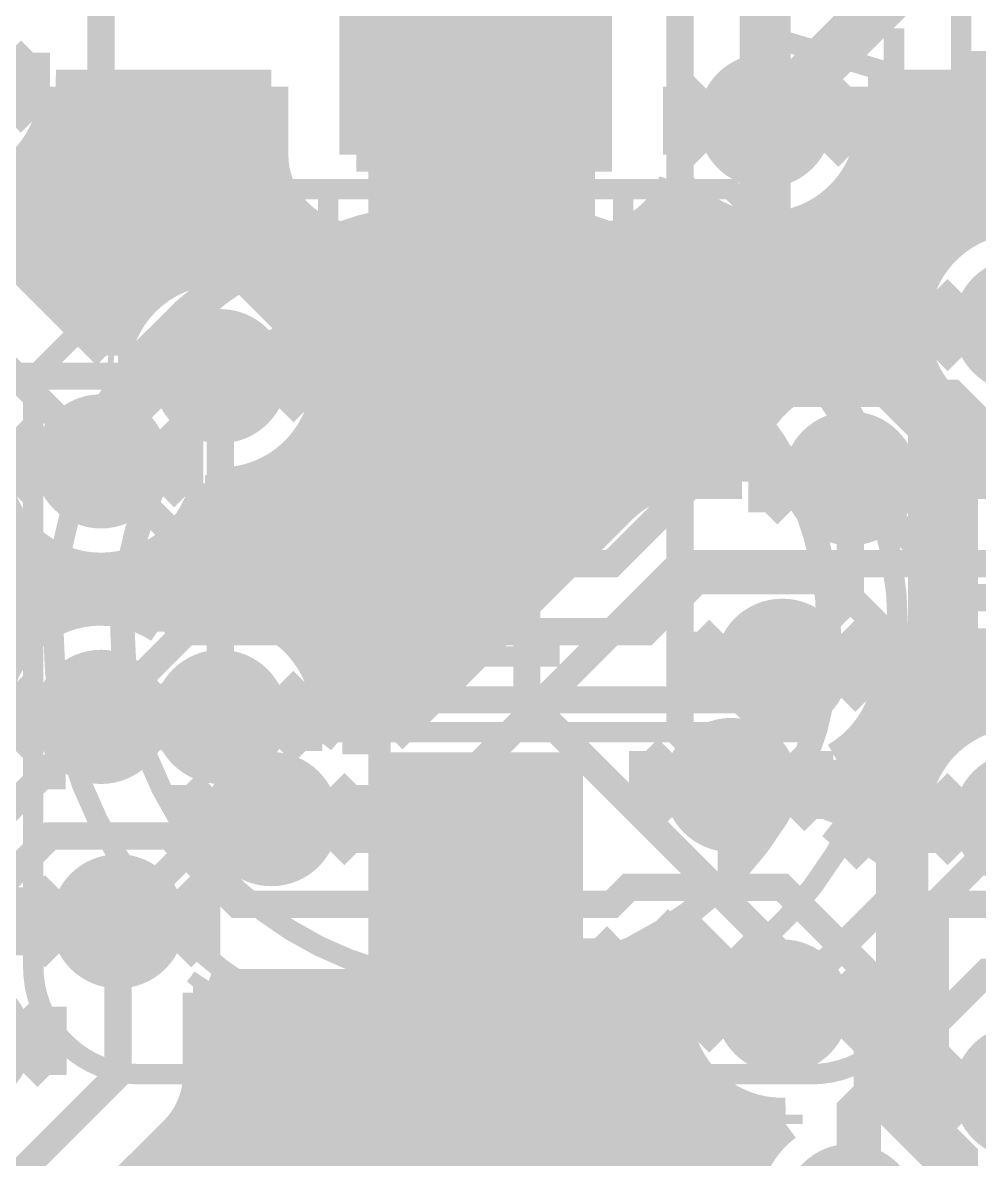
# Model space of a CAD drawing. Extents: x -10 to 131, y -93 to 209.
# Drawn here: x 11.23 to 18.36, y 22.74 to 31.21 of the extents above; entities that cross this region are included whole.
import ezdxf

# ---------------------------------------------------------------- set-up
doc = ezdxf.new("R2010")
doc.units = 0
doc.header["$MEASUREMENT"] = 0
doc.layers.get('0').update_dxf_attribs({"linetype": 'CONTINUOUS'})
for name, color, linetype in [('22-303-0_ASB', 7, 'CONTINUOUS'), ('22-303-0_AST', 7, 'CONTINUOUS'), ('22-303-0_BOT', 2, 'CONTINUOUS'), ('22-303-0_DRD', 6, 'CONTINUOUS'), ('22-303-0_DRL', 1, 'CONTINUOUS'), ('22-303-0_GND', 3, 'CONTINUOUS'), ('22-303-0_IN1', 10, 'CONTINUOUS'), ('22-303-0_SMT', 9, 'CONTINUOUS'), ('22-303-0_SPT', 11, 'CONTINUOUS'), ('22-303-0_SST', 8, 'CONTINUOUS'), ('22-303-0_TOP', 15, 'CONTINUOUS'), ('THRUHOLE_TAP', 2, 'CONTINUOUS')]:
    doc.layers.add(name, color=color, linetype=linetype)

# ---------------------------------------------------------------- blocks, each defined once
blk = doc.blocks.new('ROUND_70')
at = {"const_width": 0.29972}
blk.add_lwpolyline([(-0.14986, 0, 1), (0.14986, 0, 1)], format="xyb", close=True, dxfattribs=at)
blk = doc.blocks.new('ROUND_116')
at = {"const_width": 0.10033}
blk.add_lwpolyline([(-0.050164, 0, 1), (0.050164, 0, 1)], format="xyb", close=True, dxfattribs=at)
blk = doc.blocks.new('ROUND_117')
at = {"const_width": 0.10033}
blk.add_lwpolyline([(-0.050164, 0, 1), (0.050164, 0, 1)], format="xyb", close=True, dxfattribs=at)
blk = doc.blocks.new('ROUND_98')
at = {"const_width": 0.50038}
blk.add_lwpolyline([(-0.25019, 0, 1), (0.25019, 0, 1)], format="xyb", close=True, dxfattribs=at)
blk = doc.blocks.new('ROUND_100')
at = {"const_width": 0.50038}
blk.add_lwpolyline([(-0.25019, 0, 1), (0.25019, 0, 1)], format="xyb", close=True, dxfattribs=at)
blk = doc.blocks.new('ROUND_101')
at = {"const_width": 0.0635}
blk.add_lwpolyline([(-0.03175, 0, 1), (0.03175, 0, 1)], format="xyb", close=True, dxfattribs=at)
blk = doc.blocks.new('ROUND_75')
at = {"const_width": 0.29972}
blk.add_lwpolyline([(-0.14986, 0, 1), (0.14986, 0, 1)], format="xyb", close=True, dxfattribs=at)
blk = doc.blocks.new('RECTANGLE_7')
blk.add_solid([(0.8001, 1.6002), (0.8001, -1.6002), (-0.8001, 1.6002), (-0.8001, -1.6002)])
blk = doc.blocks.new('ROUND_108')
at = {"const_width": 0.10033}
blk.add_lwpolyline([(-0.050164, 0, 1), (0.050164, 0, 1)], format="xyb", close=True, dxfattribs=at)

msp = doc.modelspace()

# ---------------------------------------------------------------- linework, layer by layer
at = {"layer": '22-303-0_ASB', "const_width": 0.1524}
msp.add_lwpolyline([(14.93012, 29.96946), (14.93012, 30.31998), (14.27988, 30.31998), (14.27988, 29.96946)], dxfattribs=at)
at = {"layer": '22-303-0_AST', "const_width": 0.1524}
for points in [[(18.2245, 30.9245), (21.1455, 30.9245), (21.1455, 32.5628), (18.2245, 32.5628), (18.2245, 30.9245)], [(14.93012, 29.96946), (14.93012, 30.31998), (14.27988, 30.31998), (14.27988, 29.96946)], [(13.50518, 29.96946), (12.70508, 29.96946), (11.30554, 28.56992), (11.30554, 27.76982), (11.54684, 27.76982)], [(13.50518, 29.72816), (13.50518, 29.96946), (14.27988, 29.96946), (14.93012, 29.96946), (15.70482, 29.96946), (15.70482, 29.72816)], [(17.66316, 27.76982), (17.90446, 27.76982), (17.90446, 28.56992), (16.50492, 29.96946), (15.70482, 29.96946)], [(14.605, 29.8196), (14.605, 29.31922)], [(14.30782, 28.0416), (14.14018, 28.10002), (14.14018, 28.45562), (14.30782, 28.51658), (14.986, 28.51658), (15.15618, 28.45562), (15.15618, 28.10002), (14.986, 28.0416)], [(11.30554, 27.76982), (11.30554, 25.57018), (11.30554, 24.17064)], [(17.90446, 27.76982), (17.90446, 25.57018), (17.90446, 24.17064)], [(14.478, 27.2034), (14.478, 27.67838), (15.15618, 27.43962), (15.15618, 27.32278), (14.14018, 27.32278)], [(14.478, 26.3652), (14.478, 26.84018), (15.15618, 26.60142), (15.15618, 26.48458), (14.14018, 26.48458)], [(12.06246, 25.9207), (17.14754, 25.9207)], [(11.30554, 25.57018), (11.54684, 25.57018)], [(17.66316, 25.57018), (17.90446, 25.57018)], [(14.605, 23.5204), (14.605, 24.02078)], [(14.27988, 23.37054), (14.27988, 23.02002), (14.93012, 23.02002), (14.93012, 23.37054), (14.27988, 23.37054), (13.50518, 23.37054), (13.50518, 23.61184)], [(15.70482, 23.37054), (15.70482, 23.61184)], [(12.10564, 23.37054), (13.50518, 23.37054)], [(17.10436, 23.37054), (15.70482, 23.37054), (14.93012, 23.37054)]]:
    msp.add_lwpolyline(points, dxfattribs=at)
for points in [[(14.605, 29.8196, 0.4142136), (11.4554, 26.67)], [(17.7546, 26.67, 0.4142136), (14.605, 29.8196)], [(13.50518, 29.72816, 0.2237066), (11.54684, 27.76982)], [(17.66316, 27.76982, 0.2237066), (15.70482, 29.72816)], [(14.605, 29.31922, 0.4142136), (11.95578, 26.67)], [(14.605, 29.28874, 0.4142136), (11.98626, 26.67)], [(14.605, 29.31922, 0.3325564), (12.06246, 27.4193)], [(17.14754, 27.4193, 0.3325565), (14.605, 29.32176)], [(17.22374, 26.67, 0.4142136), (14.605, 29.28874)], [(17.25422, 26.67, 0.0717708), (17.14617, 27.41889)], [(11.4554, 26.67, 0.4142136), (14.605, 23.5204)], [(11.95578, 26.67, 0.0717709), (12.06383, 25.9211)], [(11.98626, 26.67, 0.4142136), (14.605, 24.05126)], [(14.605, 24.05126, 0.4142136), (17.22374, 26.67)], [(14.605, 23.5204, 0.4142136), (17.7546, 26.67)], [(14.605, 24.02078, 0.4142136), (17.25422, 26.67)], [(11.30554, 24.17064, 0.4142136), (12.10564, 23.37054)], [(17.10436, 23.37054, 0.4142136), (17.90446, 24.17064)]]:
    msp.add_lwpolyline(points, format="xyb", dxfattribs=at)
at = {"layer": '22-303-0_BOT'}
for points, const_width in [([(15.494, 33.655), (15.494, 30.226), (13.716, 30.226)], 0.254), ([(13.9192, 33.655), (13.9192, 30.226)], 0.254), ([(14.1478, 33.655), (14.1478, 30.226)], 0.254), ([(14.3764, 33.655), (14.3764, 30.226)], 0.254), ([(14.605, 33.655), (14.605, 30.226)], 0.254), ([(14.8336, 33.655), (14.8336, 30.226)], 0.254), ([(15.0622, 33.655), (15.0622, 30.226)], 0.254), ([(15.2908, 33.655), (15.2908, 30.226)], 0.254), ([(11.811, 27.94), (9.906, 29.845), (3.81, 29.845), (1.778, 31.877)], 0.2032), ([(13.716, 31.369), (13.716, 30.226)], 0.254), ([(15.494, 31.242), (13.716, 31.242)], 0.254), ([(15.494, 31.0134), (13.716, 31.0134)], 0.254), ([(12.446, 30.734), (11.47572, 30.734)], 0.254), ([(11.4808, 30.734), (11.4808, 29.13126)], 0.254), ([(11.7094, 30.734), (11.7094, 28.90266)], 0.254), ([(11.938, 30.734), (11.938, 28.8417)], 0.254), ([(12.1666, 30.734), (12.1666, 29.18206)], 0.254), ([(12.3952, 30.734), (12.3952, 29.32176)], 0.254), ([(12.954, 30.734), (12.446, 30.734)], 0.254), ([(12.6238, 30.734), (12.6238, 29.37764)], 0.254), ([(12.8524, 30.734), (12.8524, 29.36748)], 0.254), ([(13.081, 30.734), (12.954, 30.734)], 0.254), ([(13.081, 30.734), (12.954, 30.734)], 0.254), ([(13.081, 30.734), (13.081, 30.226)], 0.254), ([(15.494, 30.7848), (13.716, 30.7848)], 0.254), ([(27.0764, 30.734), (17.53108, 30.734)], 0.254), ([(27.0764, 30.734), (17.53108, 30.734)], 0.254), ([(17.653, 30.734), (17.653, 28.58008)], 0.254), ([(17.8816, 30.734), (17.8816, 29.13634)], 0.254), ([(18.1102, 30.734), (18.1102, 29.53766)], 0.254), ([(18.3388, 30.734), (18.3388, 29.6926)], 0.254), ([(13.081, 30.6832), (11.47318, 30.6832)], 0.254), ([(27.0256, 30.6832), (17.54632, 30.6832)], 0.254), ([(15.494, 30.5562), (13.716, 30.5562)], 0.254), ([(13.081, 30.4546), (11.42492, 30.4546)], 0.254), ([(26.797, 30.4546), (17.57172, 30.4546)], 0.254), ([(15.494, 30.3276), (13.716, 30.3276)], 0.254), ([(13.081, 30.226), (11.29538, 30.226)], 0.254), ([(13.081, 30.226), (13.081, 29.2862)], 0.254), ([(26.5684, 30.226), (17.53108, 30.226)], 0.254), ([(11.2522, 30.1752), (11.2522, 29.35986)], 0.254), ([(13.12418, 29.9974), (10.9982, 29.9974)], 0.254), ([(16.1163, 29.9974), (16.08582, 29.9974)], 0.254), ([(26.3398, 29.9974), (17.4117, 29.9974)], 0.254), ([(17.4244, 30.01518), (17.4244, 28.62072)], 0.254), ([(10.70356, 29.9085), (11.86688, 28.74518)], 0.254), ([(16.0528, 29.92374), (16.0528, 27.78252)], 0.254), ([(16.2814, 29.8323), (16.2814, 27.7876)], 0.254), ([(17.1958, 29.79674), (17.1958, 28.59532)], 0.254), ([(13.27404, 29.7688), (10.84326, 29.7688)], 0.254), ([(13.3096, 29.73832), (13.3096, 29.10332)], 0.254), ([(16.38046, 29.7688), (15.93342, 29.7688)], 0.254), ([(16.51, 29.71292), (16.51, 27.7876)], 0.254), ([(26.1112, 29.7688), (17.14754, 29.7688)], 0.254), ([(13.5382, 29.6164), (13.5382, 25.93848)], 0.254), ([(15.8242, 29.68244), (15.8242, 27.70632)], 0.254), ([(16.7386, 29.67228), (16.7386, 28.27782)], 0.254), ([(16.9672, 29.69768), (16.9672, 28.49626)], 0.254), ([(18.1102, 29.5402), (11.07186, 29.5402)], 0.254), ([(15.494, 29.591), (13.716, 29.591)], 0.254), ([(13.7668, 29.591), (13.7668, 25.8826)], 0.254), ([(13.9954, 29.591), (13.9954, 25.90546)], 0.254), ([(14.224, 29.591), (14.224, 26.13406)], 0.254), ([(14.4526, 29.591), (14.4526, 26.36266)], 0.254), ([(14.6812, 29.591), (14.6812, 26.59126)], 0.254), ([(14.9098, 29.591), (14.9098, 26.81986)], 0.254), ([(15.1384, 29.591), (15.1384, 27.04846)], 0.254), ([(15.367, 29.591), (15.367, 27.27706)], 0.254), ([(15.5956, 29.59862), (15.5956, 27.50566)], 0.254), ([(12.36726, 29.3116), (11.30046, 29.3116)], 0.254), ([(17.94256, 29.3116), (13.0302, 29.3116)], 0.254), ([(12.07262, 29.083), (11.52906, 29.083)], 0.254), ([(17.87144, 29.083), (13.32738, 29.083)], 0.254), ([(11.94054, 28.8544), (11.75766, 28.8544)], 0.254), ([(17.86636, 28.8544), (13.45692, 28.8544)], 0.254), ([(17.8816, 28.77566), (17.8816, 28.4607)], 0.254), ([(11.91006, 28.7401), (11.86682, 28.74427)], 0.254), ([(17.9324, 28.6258), (13.50518, 28.6258)], 0.254), ([(16.8402, 28.3972), (13.4874, 28.3972)], 0.254), ([(18.0848, 28.3972), (17.95526, 28.3972)], 0.254), ([(18.1102, 28.3718), (18.1102, 28.19654)], 0.254), ([(18.3388, 28.2194), (18.3388, 27.7876)], 0.254), ([(16.67256, 28.1686), (13.3985, 28.1686)], 0.254), ([(18.48866, 28.1686), (18.1229, 28.1686)], 0.254), ([(13.3096, 28.04414), (13.3096, 26.56332)], 0.254), ([(16.60144, 27.94), (13.19784, 27.94)], 0.254), ([(21.76526, 27.94), (18.19656, 27.94)], 0.254), ([(13.081, 27.86126), (13.081, 26.7462)], 0.254), ([(12.6238, 27.76982), (12.6238, 26.83764)], 0.254), ([(12.8524, 27.78252), (12.8524, 26.82748)], 0.254), ([(16.59128, 27.7876), (16.129, 27.7876)], 0.254), ([(16.59128, 27.813), (16.59168, 27.78761)], 0.254), ([(18.20672, 27.7876), (18.20553, 27.81292)], 0.254), ([(21.87194, 27.7876), (18.20672, 27.7876)], 0.254), ([(15.83436, 27.7114), (12.5857, 27.7114)], 0.254), ([(13.081, 25.273), (14.224, 25.273), (16.129, 27.178), (22.479, 27.178), (22.987, 27.686)], 0.2032), ([(15.6972, 27.6098), (13.97, 25.8826)], 0.254), ([(11.14552, 27.4828), (3.33248, 27.4828)], 0.254), ([(15.5702, 27.4828), (12.47648, 27.4828)], 0.254), ([(11.2522, 27.3558), (11.2522, 26.61666)], 0.254), ([(12.3952, 27.3812), (12.3952, 26.78176)], 0.254), ([(11.38428, 27.2542), (3.09372, 27.2542)], 0.254), ([(15.3416, 27.2542), (12.23772, 27.2542)], 0.254), ([(11.4808, 27.2034), (11.4808, 26.7716)], 0.254), ([(12.1666, 27.21356), (12.1666, 26.7589)], 0.254), ([(11.7094, 27.13736), (11.7094, 26.8351)], 0.254), ([(11.938, 27.14244), (11.938, 26.83256)], 0.254), ([(15.113, 27.0256), (2.6035, 27.0256)], 0.254), ([(1.016, 26.543), (1.27, 26.797), (1.651, 26.797), (2.286, 26.162), (2.286, 25.908), (4.318, 23.876), (10.16, 23.876), (11.43, 25.146), (12.319, 25.146), (12.827, 24.638), (15.621, 24.638), (15.748, 24.765), (16.51, 24.765), (16.891, 24.765), (17.526, 24.13), (17.526, 22.606), (17.399, 22.479), (17.399, 22.352)], 0.2032), ([(11.54176, 26.797), (2.51206, 26.797)], 0.254), ([(12.43076, 26.797), (12.0777, 26.797)], 0.254), ([(14.8844, 26.797), (12.9667, 26.797)], 0.254), ([(11.20394, 26.5684), (2.74066, 26.5684)], 0.254), ([(14.6558, 26.5684), (13.30706, 26.5684)], 0.254), ([(22.479, 26.5684), (17.68348, 26.5684)], 0.254), ([(17.8816, 26.5684), (17.8816, 25.45334)], 0.254), ([(18.1102, 26.5684), (18.1102, 25.85466)], 0.254), ([(18.3388, 26.5684), (18.3388, 26.0096)], 0.254), ([(14.4272, 26.3398), (13.44676, 26.3398)], 0.254), ([(26.26868, 26.3398), (17.69364, 26.3398)], 0.254), ([(17.653, 26.14676), (17.653, 25.11806)], 0.254), ([(14.1986, 26.1112), (13.50264, 26.1112)], 0.254), ([(26.36774, 26.1112), (17.63776, 26.1112)], 0.254), ([(1.651, 25.908), (4.191, 23.368), (9.652, 23.368), (10.541, 22.479), (11.049, 22.479), (11.938, 23.368), (11.938, 24.511)], 0.2032), ([(13.97, 25.8826), (13.60932, 25.8826)], 0.254), ([(13.97, 25.8826), (13.60932, 25.8826)], 0.254), ([(17.4244, 25.80894), (17.4244, 25.09266)], 0.254), ([(18.13814, 25.8826), (17.49806, 25.8826)], 0.254), ([(17.95526, 25.654), (17.30756, 25.654)], 0.254), ([(16.51, 25.527), (16.51, 24.765), (16.891, 24.765), (17.526, 24.13), (17.526, 22.606), (17.399, 22.479), (17.399, 22.352)], 0.2032), ([(17.87652, 25.4254), (17.3101, 25.4254)], 0.254), ([(17.86382, 25.32888), (17.60982, 25.07488)], 0.254), ([(18.669, 25.273), (18.034, 24.638), (18.034, 21.971), (14.732, 18.669), (14.732, 17.145), (14.224, 16.637), (9.271, 16.637), (9.017, 16.891), (8.89, 16.891)], 0.2032), ([(17.7292, 25.1968), (17.32026, 25.1968)], 0.254), ([(17.3228, 25.1968), (17.53362, 24.98598)], 0.254), ([(17.3228, 25.1968), (17.53362, 24.98598)], 0.254), ([(16.13154, 24.1554), (15.99184, 24.1554)], 0.254), ([(16.0528, 24.1554), (16.0528, 20.85086)], 0.254), ([(12.6238, 24.06396), (12.6238, 21.0566)], 0.254), ([(15.621, 24.0284), (12.827, 24.0284)], 0.254), ([(12.8524, 24.0284), (12.8524, 21.1201)], 0.254), ([(13.081, 24.0284), (13.081, 21.11756)], 0.254), ([(13.3096, 24.0284), (13.3096, 21.0439)], 0.254), ([(13.5382, 24.0284), (13.5382, 20.87626)], 0.254), ([(13.7668, 24.0284), (13.7668, 20.49526)], 0.254), ([(13.9954, 24.0284), (13.9954, 20.26666)], 0.254), ([(14.224, 24.0284), (14.224, 20.03806)], 0.254), ([(14.4526, 24.0284), (14.4526, 19.80946)], 0.254), ([(14.6812, 24.0284), (14.6812, 19.56054)], 0.254), ([(14.9098, 24.0284), (14.9098, 19.70786)], 0.254), ([(15.1384, 24.0284), (15.1384, 19.93646)], 0.254), ([(15.367, 24.0284), (15.367, 20.16506)], 0.254), ([(15.5956, 24.0284), (15.5956, 20.39366)], 0.254), ([(16.1036, 24.0538), (15.79372, 24.0538)], 0.254), ([(15.8242, 24.06396), (15.8242, 20.62226)], 0.254), ([(12.5476, 23.98014), (12.5476, 23.368)], 0.254), ([(16.08328, 23.8252), (12.5476, 23.8252)], 0.254), ([(16.13154, 23.5966), (12.5476, 23.5966)], 0.254), ([(16.26362, 23.368), (12.5476, 23.368)], 0.254), ([(16.2814, 23.34514), (16.2814, 21.07946)], 0.254), ([(16.55826, 23.1394), (12.50188, 23.1394)], 0.254), ([(16.51, 23.16226), (16.51, 21.30806)], 0.254), ([(16.7386, 23.08352), (16.7386, 22.81682)], 0.254), ([(16.891, 23.06828), (16.91639, 23.06868)], 0.254), ([(16.9164, 23.06828), (16.9164, 22.9997)], 0.254), ([(16.9164, 23.06828), (16.9164, 22.9997)], 0.254), ([(12.3698, 22.9362), (11.48588, 22.05482)], 0.254), ([(12.3952, 22.96414), (12.3952, 20.90166)], 0.254), ([(16.8148, 22.9108), (12.34186, 22.9108)], 0.254), ([(16.6624, 22.6822), (12.11326, 22.6822)], 0.254), ([(12.1666, 22.733), (12.1666, 20.50034)], 0.254)]:
    msp.add_lwpolyline(points, dxfattribs=dict(at, const_width=const_width))
at = {"layer": '22-303-0_BOT', "const_width": 0.254}
for points in [[(10.72388, 29.92882, 0.3940623), (11.47572, 30.734)], [(17.57172, 30.48, 0.0801113), (17.53078, 30.7339)], [(16.764, 29.67228, 0.4142136), (17.57172, 30.48)], [(13.081, 30.226, 0.4142136), (13.716, 29.591)], [(15.494, 29.591, 0.3228231), (16.09598, 30.02534)], [(16.09598, 30.02534, 0.2482182), (16.764, 29.67194)], [(18.669, 29.76372, 0.4142136), (17.86128, 28.956)], [(12.7, 29.38272, 0.3550773), (11.91006, 28.7401)], [(13.50772, 28.575, 0.4142136), (12.7, 29.38272)], [(17.86128, 28.956, 0.4142136), (18.669, 28.14828)], [(17.399, 28.62072, 0.4142136), (16.59128, 27.813)], [(18.20672, 27.813, 0.4142136), (17.399, 28.62072)], [(12.7, 27.76728, 0.4142136), (13.50772, 28.575)], [(11.00582, 27.88412, 0.3940623), (11.811, 27.13228)], [(11.811, 27.13228, 0.3542108), (12.60094, 27.77236)], [(12.60094, 27.77236, 0.0307088), (12.7, 27.76627)], [(16.129, 27.7876, 0.198913), (15.69795, 27.60905)], [(16.129, 27.7876, 0.198913), (15.69795, 27.60905)], [(11.811, 26.84272, 0.4142136), (11.00328, 26.035)], [(12.2555, 26.7081, 0.1469533), (11.811, 26.84162)], [(12.7, 26.84272, 0.1469534), (12.2549, 26.70901)], [(13.50772, 26.035, 0.4142136), (12.7, 26.84272)], [(17.69872, 26.416, 0.0475323), (17.68419, 26.56853)], [(17.29486, 25.7175, 0.2677824), (17.69872, 26.416)], [(18.669, 26.08072, 0.394063), (17.86382, 25.32888)], [(13.50518, 25.96134, 0.0228111), (13.50854, 26.035)], [(13.60932, 25.8826, 0.0411475), (13.50236, 25.96089)], [(17.31772, 25.527, 0.0595987), (17.29493, 25.71752)], [(17.26692, 25.24506, 0.0893774), (17.31772, 25.527)], [(17.3228, 25.1968, 0.0302761), (17.26749, 25.24579)], [(17.3228, 25.1968, 0.0302761), (17.26749, 25.24579)], [(17.6022, 25.0698, 0.0444656), (17.53266, 24.98665)], [(17.6022, 25.0698, 0.0444656), (17.53266, 24.98665)], [(15.621, 24.0284, 0.1652772), (15.99243, 24.15463)], [(16.13154, 24.1554, 0.0883602), (16.08178, 23.876)], [(12.5476, 23.98014, 0.0336523), (12.61331, 24.06672)], [(12.61364, 24.0665, 0.0895655), (12.827, 24.02797)], [(12.61364, 24.0665, 0.0895655), (12.827, 24.02797)], [(16.08328, 23.876, 0.4142136), (16.891, 23.06828)], [(12.3698, 22.9362, 0.1989124), (12.54866, 23.368)], [(12.3698, 22.9362, 0.1989124), (12.54866, 23.368)], [(16.9164, 22.9997, 0.2368981), (16.59128, 22.352)]]:
    msp.add_lwpolyline(points, format="xyb", dxfattribs=at)
at = {"layer": '22-303-0_DRD', "const_width": 0.254}
for points in [[(10.668, 31.115), (11.303, 30.48)], [(11.303, 30.988), (10.668, 30.353)], [(11.303, 30.48), (11.303, 30.988)], [(16.129, 30.226), (16.764, 30.861)], [(16.129, 30.226), (16.764, 30.861)], [(16.764, 30.861), (17.399, 30.226)], [(16.764, 30.861), (17.399, 30.226)], [(16.129, 30.734), (16.129, 30.226)], [(16.764, 30.099), (16.129, 30.734)], [(16.129, 30.734), (16.129, 30.226)], [(16.764, 30.099), (16.129, 30.734)], [(17.399, 30.734), (16.764, 30.099)], [(17.399, 30.734), (16.764, 30.099)], [(17.399, 30.226), (17.399, 30.734)], [(17.399, 30.226), (17.399, 30.734)], [(11.049, 30.10154), (11.684, 29.46654)], [(11.049, 30.10154), (11.684, 29.46654)], [(11.684, 29.97454), (11.049, 29.33954)], [(11.684, 29.97454), (11.049, 29.33954)], [(11.684, 29.46654), (11.684, 29.97454)], [(11.684, 29.46654), (11.684, 29.97454)], [(18.034, 28.702), (18.669, 29.337)], [(18.034, 29.21), (18.034, 28.702)], [(18.669, 28.575), (18.034, 29.21)], [(12.065, 28.321), (12.7, 28.956)], [(12.7, 28.956), (13.335, 28.321)], [(12.065, 28.829), (12.065, 28.321)], [(12.7, 28.194), (12.065, 28.829)], [(13.335, 28.829), (12.7, 28.194)], [(13.335, 28.321), (13.335, 28.829)], [(11.176, 27.686), (11.811, 28.321)], [(11.811, 28.321), (12.446, 27.686)], [(11.176, 28.194), (11.176, 27.686)], [(11.811, 27.559), (11.176, 28.194)], [(12.446, 28.194), (11.811, 27.559)], [(12.446, 27.686), (12.446, 28.194)], [(16.764, 27.559), (17.399, 28.194)], [(17.399, 28.194), (18.034, 27.559)], [(16.764, 28.067), (16.764, 27.559)], [(17.399, 27.432), (16.764, 28.067)], [(18.034, 28.067), (17.399, 27.432)], [(18.034, 27.559), (18.034, 28.067)], [(16.256, 26.162), (16.891, 26.797)], [(16.891, 26.797), (17.526, 26.162)], [(16.256, 26.67), (16.256, 26.162)], [(16.891, 26.035), (16.256, 26.67)], [(17.526, 26.67), (16.891, 26.035)], [(17.526, 26.162), (17.526, 26.67)], [(11.176, 25.781), (11.811, 26.416)], [(11.811, 26.416), (12.446, 25.781)], [(12.065, 25.781), (12.7, 26.416)], [(12.7, 26.416), (13.335, 25.781)], [(11.176, 26.289), (11.176, 25.781)], [(11.811, 25.654), (11.176, 26.289)], [(12.446, 26.289), (11.811, 25.654)], [(12.065, 26.289), (12.065, 25.781)], [(12.7, 25.654), (12.065, 26.289)], [(12.446, 25.781), (12.446, 26.289)], [(13.335, 26.289), (12.7, 25.654)], [(13.335, 25.781), (13.335, 26.289)], [(15.875, 25.273), (16.51, 25.908)], [(16.51, 25.908), (17.145, 25.273)], [(15.875, 25.781), (15.875, 25.273)], [(16.51, 25.146), (15.875, 25.781)], [(17.145, 25.781), (16.51, 25.146)], [(17.145, 25.273), (17.145, 25.781)], [(12.446, 25.019), (13.081, 25.654)], [(13.081, 25.654), (13.716, 25.019)], [(18.034, 25.019), (18.669, 25.654)], [(12.446, 25.527), (12.446, 25.019)], [(13.081, 24.892), (12.446, 25.527)], [(13.716, 25.527), (13.081, 24.892)], [(13.716, 25.019), (13.716, 25.527)], [(18.034, 25.527), (18.034, 25.019)], [(18.669, 24.892), (18.034, 25.527)], [(11.303, 24.257), (11.938, 24.892)], [(11.938, 24.892), (12.573, 24.257)], [(11.303, 24.765), (11.303, 24.257)], [(11.938, 24.13), (11.303, 24.765)], [(12.573, 24.765), (11.938, 24.13)], [(12.573, 24.257), (12.573, 24.765)], [(15.494, 23.876), (16.129, 24.511)], [(16.129, 24.511), (16.764, 23.876)], [(15.494, 24.384), (15.494, 23.876)], [(16.129, 23.749), (15.494, 24.384)], [(16.764, 24.384), (16.129, 23.749)], [(16.764, 23.876), (16.764, 24.384)], [(16.256, 23.622), (16.891, 24.257)], [(16.891, 24.257), (17.526, 23.622)], [(16.256, 24.13), (16.256, 23.622)], [(16.891, 23.495), (16.256, 24.13)], [(17.526, 24.13), (16.891, 23.495)], [(17.526, 23.622), (17.526, 24.13)], [(10.79246, 24.00046), (11.42746, 23.36546)], [(11.42746, 23.87346), (10.79246, 23.23846)], [(11.42746, 23.36546), (11.42746, 23.87346)], [(18.034, 22.987), (18.669, 23.622)], [(18.034, 22.987), (18.669, 23.622)], [(18.034, 23.495), (18.034, 22.987)], [(18.669, 22.86), (18.034, 23.495)], [(18.034, 23.495), (18.034, 22.987)], [(18.669, 22.86), (18.034, 23.495)], [(16.764, 22.098), (17.399, 22.733)], [(16.764, 22.098), (17.399, 22.733)], [(17.399, 22.733), (18.034, 22.098)], [(17.399, 22.733), (18.034, 22.098)]]:
    msp.add_lwpolyline(points, dxfattribs=at)
at = {"layer": '22-303-0_IN1'}
for points, const_width in [([(17.399, 42.037), (17.399, 41.656), (16.764, 41.021), (16.764, 30.48)], 0.381), ([(16.129, 41.402), (16.129, 25.908), (16.51, 25.527)], 0.2032), ([(16.891, 23.876), (16.891, 24.257), (14.986, 26.162), (14.986, 27.178), (11.811, 30.353), (11.811, 37.465), (10.541, 38.735)], 0.2032), ([(15.494, 33.655), (13.716, 33.655), (13.716, 30.226)], 0.254), ([(13.8176, 33.655), (13.8176, 30.226)], 0.254), ([(14.0462, 33.655), (14.0462, 30.226)], 0.254), ([(14.2748, 33.655), (14.2748, 30.226)], 0.254), ([(14.5034, 33.655), (14.5034, 30.226)], 0.254), ([(14.732, 33.655), (14.732, 30.226)], 0.254), ([(14.9606, 33.655), (14.9606, 30.226)], 0.254), ([(15.1892, 33.655), (15.1892, 30.226)], 0.254), ([(15.4178, 33.655), (15.4178, 30.226)], 0.254), ([(15.494, 33.655), (15.494, 30.226)], 0.254), ([(15.494, 31.242), (13.716, 31.242)], 0.254), ([(15.494, 31.0134), (13.716, 31.0134)], 0.254), ([(15.494, 30.7848), (13.716, 30.7848)], 0.254), ([(15.494, 30.5562), (13.716, 30.5562)], 0.254), ([(17.78, 20.701), (17.78, 21.209), (18.161, 21.59), (18.161, 22.733), (17.78, 23.114), (17.78, 25.654), (18.161, 26.035), (18.161, 28.067), (16.764, 29.464), (16.764, 30.48)], 0.381), ([(15.494, 30.3276), (13.716, 30.3276)], 0.254), ([(15.494, 30.226), (13.716, 30.226)], 0.254), ([(12.7, 26.035), (12.7, 28.575)], 0.2032), ([(17.399, 27.813), (17.399, 26.924), (16.891, 26.416)], 0.2032), ([(11.811, 26.035), (10.16, 24.384), (10.16, 18.542), (9.525, 17.907), (9.525, 14.732), (9.779, 14.478), (9.779, 13.589), (9.525, 13.335), (9.525, 12.954), (9.398, 12.827)], 0.2032)]:
    msp.add_lwpolyline(points, dxfattribs=dict(at, const_width=const_width))
at = {"layer": '22-303-0_SST', "const_width": 0.1524}
for points in [[(18.2245, 30.9245), (21.1455, 30.9245), (21.1455, 32.5628), (18.2245, 32.5628), (18.2245, 30.9245)], [(14.351, 31.2674), (14.351, 31.60522), (14.91488, 31.43758), (14.91488, 31.35122), (14.06906, 31.35122)], [(16.87576, 31.08198), (17.72412, 30.82798), (17.72412, 31.16834)], [(13.50518, 29.96946), (12.70508, 29.96946), (11.30554, 28.56992), (11.30554, 27.76982), (11.54684, 27.76982)], [(13.50518, 29.72816), (13.50518, 29.96946), (14.27988, 29.96946), (14.93012, 29.96946), (15.70482, 29.96946), (15.70482, 29.72816)], [(17.66316, 27.76982), (17.90446, 27.76982), (17.90446, 28.56992), (16.50492, 29.96946), (15.70482, 29.96946)], [(14.605, 29.8196), (14.605, 29.31922)], [(11.30554, 27.76982), (11.30554, 25.57018), (11.30554, 24.17064)], [(17.90446, 27.76982), (17.90446, 25.57018), (17.90446, 24.17064)], [(12.06246, 25.9207), (17.14754, 25.9207)], [(11.30554, 25.57018), (11.54684, 25.57018)], [(17.66316, 25.57018), (17.90446, 25.57018)], [(14.605, 23.5204), (14.605, 24.02078)], [(14.27988, 23.37054), (14.27988, 23.02002), (14.93012, 23.02002), (14.93012, 23.37054), (14.27988, 23.37054), (13.50518, 23.37054), (13.50518, 23.61184)], [(15.70482, 23.37054), (15.70482, 23.61184)], [(12.10564, 23.37054), (13.50518, 23.37054)], [(17.10436, 23.37054), (15.70482, 23.37054), (14.93012, 23.37054)], [(12.67714, 21.80844), (12.67714, 22.65426), (12.59078, 22.51202)]]:
    msp.add_lwpolyline(points, dxfattribs=at)
for points in [[(14.605, 29.8196, 0.4142136), (11.4554, 26.67)], [(17.7546, 26.67, 0.4142136), (14.605, 29.8196)], [(13.50518, 29.72816, 0.2237066), (11.54684, 27.76982)], [(17.66316, 27.76982, 0.2237066), (15.70482, 29.72816)], [(14.605, 29.31922, 0.4142136), (11.95578, 26.67)], [(14.605, 29.28874, 0.4142136), (11.98626, 26.67)], [(14.605, 29.31922, 0.3325564), (12.06246, 27.4193)], [(17.14754, 27.4193, 0.3325565), (14.605, 29.32176)], [(17.22374, 26.67, 0.4142136), (14.605, 29.28874)], [(17.25422, 26.67, 0.0717708), (17.14617, 27.41889)], [(11.4554, 26.67, 0.4142136), (14.605, 23.5204)], [(11.95578, 26.67, 0.0717709), (12.06383, 25.9211)], [(11.98626, 26.67, 0.4142136), (14.605, 24.05126)], [(14.605, 24.05126, 0.4142136), (17.22374, 26.67)], [(14.605, 23.5204, 0.4142136), (17.7546, 26.67)], [(14.605, 24.02078, 0.4142136), (17.25422, 26.67)], [(11.30554, 24.17064, 0.4142136), (12.10564, 23.37054)], [(17.10436, 23.37054, 0.4142136), (17.90446, 24.17064)]]:
    msp.add_lwpolyline(points, format="xyb", dxfattribs=at)
at = {"layer": '22-303-0_TOP'}
for points, const_width in [([(14.605, 29.16936), (14.859, 29.42336), (14.859, 31.877)], 1.27), ([(16.764, 30.48), (18.034, 31.75), (18.923, 31.75), (18.9738, 31.75)], 0.381), ([(16.764, 30.48), (18.034, 31.75), (18.923, 31.75), (18.9738, 31.75)], 0.381), ([(11.049, 29.72054), (9.92378, 29.72054)], 0.381), ([(9.92378, 29.72054), (11.049, 29.72054)], 0.381), ([(21.3741, 29.58592), (21.3614, 28.321), (20.3708, 28.321), (19.812, 27.813), (18.796, 27.813), (18.161, 28.448), (16.891, 28.448), (15.621, 27.178), (12.573, 27.178), (11.811, 27.94)], 0.2032), ([(23.97506, 29.58592), (23.97506, 27.686), (23.97506, 27.65806), (23.241, 26.924), (18.288, 26.924), (17.399, 27.813)], 0.2032), ([(12.7, 28.575), (4.064, 28.575), (3.683, 28.194), (3.683, 28.067), (2.413, 26.797), (1.651, 26.797), (0.508, 27.94), (-0.254, 27.94)], 0.2032), ([(27.051, 26.543), (26.924, 26.416), (17.907, 26.416), (17.272, 27.051), (16.256, 27.051), (15.875, 26.67), (12.446, 26.67), (11.811, 26.035)], 0.2032), ([(16.891, 26.416), (16.637, 26.162), (12.573, 26.162), (12.7, 26.035)], 0.2032), ([(11.938, 24.511), (12.7, 25.273), (13.081, 25.273)], 0.2032), ([(19.431, 24.765), (19.304, 24.638), (17.653, 24.638), (16.891, 23.876)], 0.2032), ([(16.129, 24.13), (16.08836, 24.17064), (14.605, 24.17064)], 0.381), ([(17.399, 22.352), (17.399, 23.114), (18.415, 24.13), (20.46986, 24.13), (20.72386, 23.876), (20.72386, 22.98446)], 0.2032), ([(17.399, 22.352), (17.399, 23.114), (18.415, 24.13), (20.46986, 24.13), (20.72386, 23.876), (20.72386, 22.98446)], 0.2032)]:
    msp.add_lwpolyline(points, dxfattribs=dict(at, const_width=const_width))

# ---------------------------------------------------------------- block references
at = {"layer": '22-303-0_BOT'}
for p in [(16.764, 30.48), (11.049, 29.72054), (12.7, 28.575), (11.811, 27.94), (17.399, 27.813), (16.891, 26.416), (11.811, 26.035), (12.7, 26.035), (16.51, 25.527), (13.081, 25.273), (11.938, 24.511), (16.129, 24.13), (16.891, 23.876)]:
    msp.add_blockref('ROUND_70', p, dxfattribs=at)
at = {"layer": '22-303-0_DRL'}
for name, p in [('ROUND_117', (16.764, 30.48)), ('ROUND_117', (12.7, 28.575)), ('ROUND_117', (11.811, 27.94)), ('ROUND_117', (17.399, 27.813)), ('ROUND_117', (16.891, 26.416)), ('ROUND_116', (11.811, 26.035)), ('ROUND_117', (12.7, 26.035)), ('ROUND_117', (16.51, 25.527)), ('ROUND_117', (13.081, 25.273)), ('ROUND_117', (11.938, 24.511)), ('ROUND_117', (16.129, 24.13)), ('ROUND_117', (16.891, 23.876))]:
    msp.add_blockref(name, p, dxfattribs=at)
at = {"layer": '22-303-0_GND'}
for name, p in [('ROUND_100', (16.764, 30.48)), ('ROUND_100', (18.669, 28.956)), ('ROUND_100', (12.7, 28.575)), ('ROUND_100', (11.811, 27.94)), ('ROUND_100', (17.399, 27.813)), ('ROUND_100', (16.891, 26.416)), ('ROUND_98', (11.811, 26.035)), ('ROUND_100', (12.7, 26.035)), ('ROUND_100', (16.51, 25.527)), ('ROUND_100', (13.081, 25.273)), ('ROUND_100', (18.669, 25.273)), ('ROUND_100', (11.938, 24.511)), ('ROUND_100', (16.891, 23.876)), ('ROUND_101', (16.129, 24.13)), ('ROUND_100', (10.79246, 23.61946)), ('ROUND_100', (18.669, 23.241)), ('ROUND_100', (17.399, 22.352))]:
    msp.add_blockref(name, p, dxfattribs=at)
at = {"layer": '22-303-0_IN1'}
for name, p in [('ROUND_75', (16.764, 30.48)), ('ROUND_70', (11.049, 29.72054)), ('ROUND_70', (12.7, 28.575)), ('ROUND_70', (11.811, 27.94)), ('ROUND_70', (17.399, 27.813)), ('ROUND_70', (16.891, 26.416)), ('ROUND_70', (11.811, 26.035)), ('ROUND_70', (12.7, 26.035)), ('ROUND_70', (16.51, 25.527)), ('ROUND_70', (13.081, 25.273)), ('ROUND_70', (11.938, 24.511)), ('ROUND_70', (16.129, 24.13)), ('ROUND_70', (16.891, 23.876))]:
    msp.add_blockref(name, p, dxfattribs=at)
at = {"layer": '22-303-0_SMT'}
for p in [(14.605, 29.16936), (14.605, 24.17064)]:
    msp.add_blockref('RECTANGLE_7', p, dxfattribs=at)
at = {"layer": '22-303-0_SPT'}
for p in [(14.605, 29.16936), (14.605, 24.17064)]:
    msp.add_blockref('RECTANGLE_7', p, dxfattribs=at)
at = {"layer": '22-303-0_TOP'}
for name, p in [('RECTANGLE_7', (14.605, 29.16936)), ('ROUND_70', (16.764, 30.48)), ('ROUND_70', (11.049, 29.72054)), ('ROUND_70', (12.7, 28.575)), ('ROUND_70', (11.811, 27.94)), ('ROUND_70', (17.399, 27.813)), ('ROUND_70', (16.891, 26.416)), ('ROUND_70', (11.811, 26.035)), ('ROUND_70', (12.7, 26.035)), ('RECTANGLE_7', (14.605, 24.17064)), ('ROUND_70', (16.51, 25.527)), ('ROUND_70', (13.081, 25.273)), ('ROUND_70', (11.938, 24.511)), ('ROUND_70', (16.129, 24.13)), ('ROUND_70', (16.891, 23.876))]:
    msp.add_blockref(name, p, dxfattribs=at)
at = {"layer": 'THRUHOLE_TAP'}
for p in [(16.764, 30.48), (12.7, 28.575), (11.811, 27.94), (17.399, 27.813), (16.891, 26.416), (11.811, 26.035), (12.7, 26.035), (16.51, 25.527), (13.081, 25.273), (11.938, 24.511), (16.129, 24.13), (16.891, 23.876)]:
    msp.add_blockref('ROUND_108', p, dxfattribs=at)

doc.saveas('drawing.dxf')
